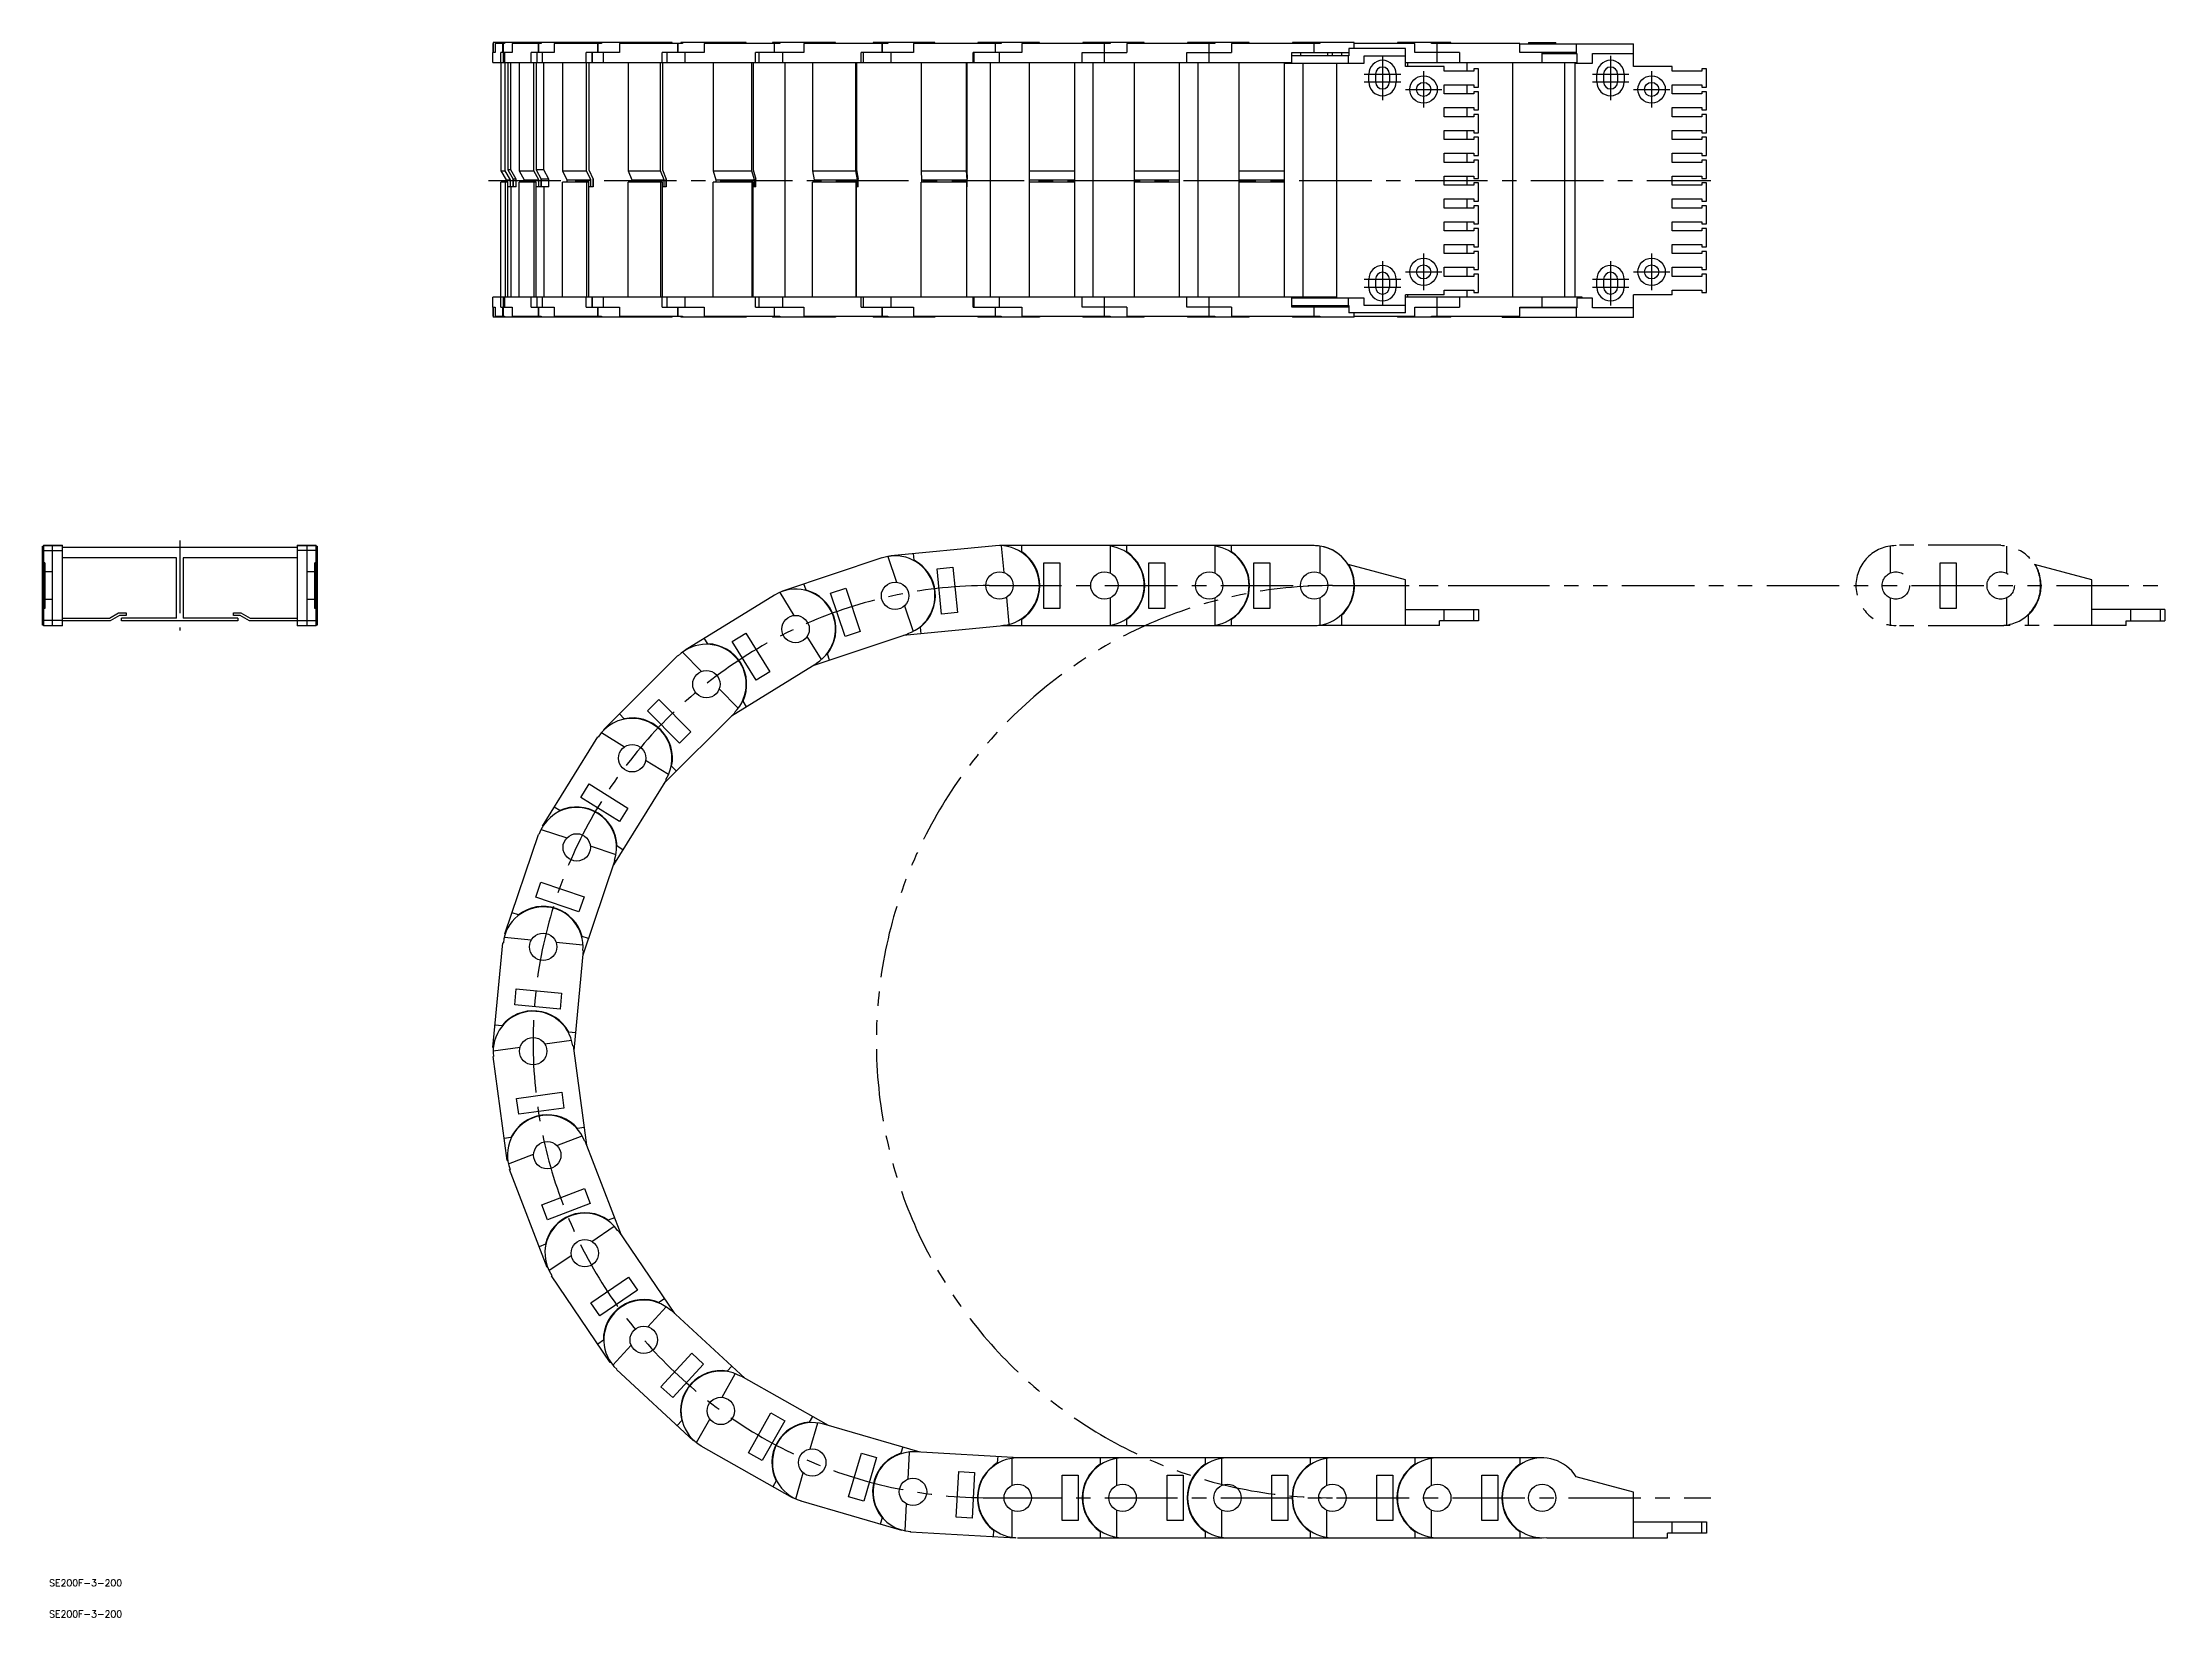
# Model space of a CAD drawing. Extents: x -198 to 735, y -570 to 120.
import ezdxf

# ---------------------------------------------------------------- set-up
doc = ezdxf.new("R2010")
doc.units = 0
doc.linetypes.add('CENTER', pattern=[50.8, 31.75, -6.35, 6.35, -6.35])
doc.linetypes.add('PHANTOM', pattern=[63.5, 31.75, -6.35, 6.35, -6.35, 6.35, -6.35])
doc.layers.get('0').update_dxf_attribs({"linetype": 'CONTINUOUS'})
doc.layers.add('CENTER', color=1, linetype='CONTINUOUS')
doc.styles.get("Standard").update_dxf_attribs({"font": 'txt.shx', "height": 3, "bigfont": 'bigfont.shx'})

# ---------------------------------------------------------------- blocks, each defined once
blk = doc.blocks.new('*U2')
at = {"color": 7, "linetype": 'CONTINUOUS'}
blk.add_text('SE200F-3-200', height=3, dxfattribs=at).set_placement((-194.64, -556.49))
blk = doc.blocks.new('*U3')
at = {"color": 7, "linetype": 'CONTINUOUS'}
blk.add_text('SE200F-3-200', height=3, dxfattribs=at).set_placement((-194.64, -570.16))

msp = doc.modelspace()

# ---------------------------------------------------------------- linework, layer by layer
at = {"color": 7, "linetype": 'CONTINUOUS'}
for p, q in [((0, 111.7), (0, 116.05)), ((0.93, 116.05), (0, 116.05)), ((0.08, 116.05), (0.08, 120)), ((0.12, 120), (0.08, 120)), ((0.12, 120.4), (0.12, 120)), ((78.51, 120.4), (0.12, 120.4)), ((0.12, 120), (0.12, 116.05)), ((0.12, 120), (0.12, 120)), ((0.93, 120), (0.93, 116.05)), ((4.99, 120), (0.93, 120)), ((3.44, 111.7), (3.44, 116.05)), ((8.36, 116.05), (3.44, 116.05)), ((4.38, 116.05), (4.38, 120)), ((4.49, 116.05), (4.49, 111.7)), ((4.57, 116.05), (4.57, 120)), ((4.99, 120.4), (4.99, 120)), ((5.23, 111.7), (5.23, 116.05)), ((21.11, 120), (8.36, 120)), ((8.36, 120), (8.36, 116.05)), ((16.81, 111.7), (16.81, 116.05)), ((26.86, 116.05), (16.81, 116.05)), ((19.22, 116.05), (19.22, 111.7)), ((19.95, 116.05), (19.95, 120)), ((20.14, 116.05), (20.14, 120)), ((21.11, 120.4), (21.11, 120)), ((21.69, 111.7), (21.69, 116.05)), ((26.86, 120), (26.86, 116.05)), ((47.62, 120), (26.86, 120)), ((40.8, 111.7), (40.8, 116.05)), ((55.45, 116.05), (40.8, 116.05)), ((43.31, 116.05), (43.31, 111.7)), ((43.51, 116.05), (43.51, 111.7)), ((45.97, 116.05), (45.97, 120)), ((46.14, 116.05), (46.14, 120)), ((78.51, 120.4), (47.62, 120.4)), ((47.62, 120.4), (47.62, 120)), ((48.51, 111.7), (48.51, 116.05)), ((55.45, 120), (55.45, 116.05)), ((83.12, 120), (55.45, 120)), ((74.14, 111.7), (74.14, 116.05)), ((92.61, 116.05), (74.14, 116.05)), ((76.23, 116.05), (76.23, 111.7)), ((78.51, 120), (78.51, 120.4)), ((81.08, 116.05), (81.08, 120)), ((81.22, 116.05), (81.22, 120)), ((106.28, 120.4), (82.45, 120.4)), ((82.45, 120.4), (82.45, 120)), ((111.08, 120.4), (83.12, 120.4)), ((83.12, 120.4), (83.12, 120)), ((84.27, 111.7), (84.27, 116.05)), ((125.73, 120), (92.61, 120)), ((92.61, 120), (92.61, 116.05)), ((111.08, 120), (111.08, 120.4)), ((115.07, 111.7), (115.07, 116.05)), ((136.39, 116.05), (115.07, 116.05)), ((116.63, 116.05), (116.63, 111.7)), ((122.52, 120.4), (122.52, 120)), ((125.73, 120.4), (122.52, 120.4)), ((125.73, 120.4), (122.52, 120.4)), ((123.41, 116.05), (123.41, 120)), ((123.51, 116.05), (123.51, 120)), ((150.21, 120.4), (125.73, 120.4)), ((125.73, 120.4), (125.73, 120)), ((127.09, 111.7), (127.09, 116.05)), ((136.39, 120), (136.39, 116.05)), ((173.2, 120), (136.39, 120)), ((150.21, 120), (150.21, 120.4)), ((184.36, 116.05), (161.42, 116.05)), ((161.42, 111.7), (161.42, 116.05)), ((162.36, 116.05), (162.36, 111.7)), ((193.83, 120.4), (166.69, 120.4)), ((166.69, 120.4), (166.69, 120)), ((170.33, 120.4), (170.33, 120)), ((170.71, 116.05), (170.71, 120)), ((170.78, 116.05), (170.78, 120)), ((173.2, 120.4), (173.2, 120)), ((174.61, 111.7), (174.61, 116.05)), ((184.36, 120), (184.36, 116.05)), ((222.92, 120), (184.36, 120)), ((193.83, 120), (193.83, 120.4)), ((231.91, 116.05), (210.64, 116.05)), ((210.64, 111.7), (210.64, 116.05)), ((210.93, 116.05), (210.93, 111.7)), ((239.61, 120.4), (212.61, 120.4)), ((212.61, 120.4), (212.61, 120)), ((216.11, 120.4), (216.11, 120)), ((220.39, 116.05), (220.39, 120)), ((220.41, 116.05), (220.41, 120)), ((222.11, 111.7), (222.11, 116.05)), ((222.92, 120.4), (222.92, 120)), ((270.61, 120), (231.91, 120)), ((231.91, 120), (231.91, 116.05)), ((239.61, 120), (239.61, 120.4)), ((258.31, 116.05), (277.91, 116.05)), ((258.31, 111.7), (258.31, 116.05)), ((258.61, 120.4), (258.61, 120)), ((285.61, 120.4), (258.61, 120.4)), ((262.11, 120.4), (262.11, 120)), ((268.11, 111.7), (268.11, 120)), ((270.61, 120.4), (270.61, 120)), ((277.91, 120), (277.91, 116.05)), ((316.61, 120), (277.91, 120)), ((285.61, 120), (285.61, 120.4)), ((304.31, 116.05), (323.91, 116.05)), ((304.31, 111.7), (304.31, 116.05)), ((304.61, 120.4), (304.61, 120)), ((331.61, 120.4), (304.61, 120.4)), ((308.11, 120.4), (308.11, 120)), ((314.11, 111.7), (314.11, 120)), ((316.61, 120.4), (316.61, 120)), ((360.11, 120), (323.91, 120)), ((323.91, 120), (323.91, 116.05)), ((331.61, 120), (331.61, 120.4)), ((350.31, 111.7), (350.31, 116.05)), ((350.31, 116.05), (375.26, 116.05)), ((375.26, 114.6), (350.31, 114.6)), ((362.61, 120.4), (350.61, 120.4)), ((350.61, 120.4), (350.61, 120)), ((354.11, 116.05), (354.11, 114.6)), ((360.11, 116.05), (360.11, 120)), ((362.61, 120), (360.11, 120)), ((377.61, 120.4), (362.61, 120.4)), ((362.61, 120.4), (362.61, 120)), ((366.11, 114.6), (366.11, 116.05)), ((368.11, 114.6), (368.11, 116.05)), ((372.11, 116.05), (372.11, 114.6)), ((374.98, 114.6), (374.98, 111.35)), ((375.26, 117.85), (375.26, 114.6)), ((400.11, 117.85), (375.26, 117.85)), ((377.61, 117.85), (377.61, 120.4)), ((404.31, 120), (377.61, 120)), ((382.11, 114.6), (400.11, 114.6)), ((382.11, 111.35), (382.11, 114.6)), ((420.11, 120.4), (396.61, 120.4)), ((396.61, 120.4), (396.61, 120)), ((400.11, 109.85), (400.11, 117.85)), ((404.31, 116.05), (404.31, 120)), ((423.91, 116.05), (404.31, 116.05)), ((411.61, 120), (411.61, 120.4)), ((450.31, 120), (411.61, 120)), ((414.11, 111.7), (414.11, 120)), ((420.11, 120), (420.11, 120.4)), ((423.91, 116.05), (423.91, 111.7)), ((450.31, 116.05), (450.31, 120)), ((450.31, 119.85), (500.11, 119.85)), ((474.98, 116.05), (450.31, 116.05)), ((454.11, 120.4), (466.11, 120.4)), ((454.11, 120.4), (454.11, 119.85)), ((460.11, 111.7), (460.11, 116.05)), ((460.11, 115.6), (475.26, 115.6)), ((466.11, 119.85), (466.11, 120.4)), ((474.98, 119.85), (474.98, 115.6)), ((475.26, 115.6), (475.26, 111.35)), ((482.11, 115.6), (500.11, 115.6)), ((482.11, 111.35), (482.11, 115.6)), ((500.11, 109.85), (500.11, 119.85)), ((0, 111.7), (350.31, 111.7)), ((3.43, 111.7), (3.43, 64.2)), ((5.33, 64.2), (5.33, 111.7)), ((6.52, 111.7), (6.52, 64.52)), ((7.9, 64.52), (7.9, 111.7)), ((11.47, 111.7), (11.47, 64.2)), ((17.87, 64.2), (17.87, 111.7)), ((19.01, 111.7), (19.01, 64.52)), ((22.27, 64.52), (22.27, 111.7)), ((30.42, 111.7), (30.42, 64.2)), ((40.98, 64.2), (40.98, 111.7)), ((42, 111.7), (42, 64.52)), ((59.27, 111.7), (59.27, 64.2)), ((73.43, 64.2), (73.43, 111.7)), ((74.28, 111.7), (74.28, 64.52)), ((96.49, 111.7), (96.49, 64.2)), ((113.5, 64.2), (113.5, 111.7)), ((114.13, 111.7), (114.13, 64.52)), ((128.06, 111.7), (128.06, 8.7)), ((140.12, 111.7), (140.12, 64.2)), ((159.08, 64.2), (159.08, 111.7)), ((159.46, 111.7), (159.46, 64.52)), ((187.76, 111.7), (187.76, 64.2)), ((207.67, 64.2), (207.67, 111.7)), ((207.79, 111.7), (207.79, 64.52)), ((218.09, 111.7), (218.09, 8.7)), ((235.11, 111.7), (235.11, 8.7)), ((255.11, 8.7), (255.11, 111.7)), ((263.11, 111.7), (263.11, 8.7)), ((281.11, 111.7), (281.11, 8.7)), ((301.11, 8.7), (301.11, 111.7)), ((309.11, 111.7), (309.11, 8.7)), ((327.11, 111.7), (327.11, 8.7)), ((347.11, 8.7), (347.11, 111.7)), ((347.11, 111.35), (382.11, 111.35)), ((355.11, 111.35), (355.11, 8.7)), ((370.11, 8.35), (370.11, 111.35)), ((384.11, 103.1), (384.11, 106.6)), ((387.06, 106.6), (387.06, 103.1)), ((393.16, 106.6), (393.16, 103.1)), ((396.11, 106.6), (396.11, 103.1)), ((400.11, 111.7), (475.26, 111.7)), ((417.11, 109.85), (400.11, 109.85)), ((401.11, 111.7), (401.11, 109.85)), ((417.11, 107.85), (417.11, 109.85)), ((430.11, 107.85), (417.11, 107.85)), ((427.11, 111.7), (427.11, 107.85)), ((430.11, 108.85), (430.11, 107.85)), ((432.11, 108.85), (430.11, 108.85)), ((432.11, 100.85), (432.11, 108.85)), ((447.11, 111.7), (447.11, 8.7)), ((470.11, 8.7), (470.11, 111.7)), ((474.36, 111.35), (474.36, 8.7)), ((474.36, 111.35), (482.11, 111.35)), ((484.11, 103.1), (484.11, 106.6)), ((487.06, 106.6), (487.06, 103.1)), ((493.16, 106.6), (493.16, 103.1)), ((496.11, 106.6), (496.11, 103.1)), ((517.11, 109.85), (500.11, 109.85)), ((517.11, 107.85), (517.11, 109.85)), ((530.11, 107.85), (517.11, 107.85)), ((532.11, 108.85), (530.11, 108.85)), ((530.11, 108.85), (530.11, 107.85)), ((532.11, 100.85), (532.11, 108.85)), ((417.11, 101.85), (430.11, 101.85)), ((417.11, 97.85), (417.11, 101.85)), ((430.11, 97.85), (417.11, 97.85)), ((427.11, 101.85), (427.11, 97.85)), ((430.11, 101.85), (430.11, 100.85)), ((430.11, 100.85), (432.11, 100.85)), ((430.11, 98.85), (430.11, 97.85)), ((432.11, 98.85), (430.11, 98.85)), ((432.11, 90.85), (432.11, 98.85)), ((517.11, 101.85), (530.11, 101.85)), ((517.11, 97.85), (517.11, 101.85)), ((530.11, 97.85), (517.11, 97.85)), ((530.11, 101.85), (530.11, 100.85)), ((530.11, 100.85), (532.11, 100.85)), ((532.11, 98.85), (530.11, 98.85)), ((530.11, 98.85), (530.11, 97.85)), ((532.11, 90.85), (532.11, 98.85)), ((417.11, 87.85), (417.11, 91.85)), ((417.11, 91.85), (430.11, 91.85)), ((430.11, 87.85), (417.11, 87.85)), ((427.11, 91.85), (427.11, 87.85)), ((430.11, 91.85), (430.11, 90.85)), ((430.11, 90.85), (432.11, 90.85)), ((430.11, 88.85), (430.11, 87.85)), ((432.11, 88.85), (430.11, 88.85)), ((432.11, 80.85), (432.11, 88.85)), ((517.11, 87.85), (517.11, 91.85)), ((517.11, 91.85), (530.11, 91.85)), ((530.11, 87.85), (517.11, 87.85)), ((530.11, 91.85), (530.11, 90.85)), ((530.11, 90.85), (532.11, 90.85)), ((530.11, 88.85), (530.11, 87.85)), ((532.11, 88.85), (530.11, 88.85)), ((532.11, 80.85), (532.11, 88.85)), ((417.11, 77.85), (417.11, 81.85)), ((417.11, 81.85), (430.11, 81.85)), ((430.11, 77.85), (417.11, 77.85)), ((427.11, 81.85), (427.11, 77.85)), ((430.11, 81.85), (430.11, 80.85)), ((430.11, 80.85), (432.11, 80.85)), ((430.11, 78.85), (430.11, 77.85)), ((432.11, 78.85), (430.11, 78.85)), ((432.11, 70.85), (432.11, 78.85)), ((517.11, 77.85), (517.11, 81.85)), ((517.11, 81.85), (530.11, 81.85)), ((530.11, 77.85), (517.11, 77.85)), ((530.11, 81.85), (530.11, 80.85)), ((530.11, 80.85), (532.11, 80.85)), ((532.11, 78.85), (530.11, 78.85)), ((530.11, 78.85), (530.11, 77.85)), ((532.11, 70.85), (532.11, 78.85)), ((417.11, 67.85), (417.11, 71.85)), ((417.11, 71.85), (430.11, 71.85)), ((430.11, 67.85), (417.11, 67.85)), ((427.11, 71.85), (427.11, 67.85)), ((430.11, 71.85), (430.11, 70.85)), ((430.11, 70.85), (432.11, 70.85)), ((430.11, 68.85), (430.11, 67.85)), ((432.11, 68.85), (430.11, 68.85)), ((432.11, 60.85), (432.11, 68.85)), ((517.11, 67.85), (517.11, 71.85)), ((517.11, 71.85), (530.11, 71.85)), ((530.11, 67.85), (517.11, 67.85)), ((530.11, 71.85), (530.11, 70.85)), ((530.11, 70.85), (532.11, 70.85)), ((532.11, 68.85), (530.11, 68.85)), ((530.11, 68.85), (530.11, 67.85)), ((532.11, 60.85), (532.11, 68.85)), ((3.43, 64.2), (5.73, 60.2)), ((3.43, 64.2), (5.33, 64.2)), ((3.43, 8.7), (3.43, 59.2)), ((6.52, 59.2), (3.43, 59.2)), ((7.63, 60.2), (5.33, 64.2)), ((5.33, 59.2), (5.33, 8.7)), ((5.73, 60.2), (5.73, 59.2)), ((5.73, 60.2), (7.63, 60.2)), ((6.52, 64.52), (8.8, 60.56)), ((7.9, 64.52), (6.52, 64.52)), ((6.52, 8.7), (6.52, 59.2)), ((10.19, 57.2), (6.52, 57.2)), ((7.63, 57.2), (7.63, 60.2)), ((10.19, 60.52), (7.9, 64.52)), ((7.9, 57.2), (7.9, 8.7)), ((8.8, 57.2), (8.8, 60.56)), ((8.82, 60.52), (8.82, 57.2)), ((10.19, 60.52), (8.82, 60.52)), ((10.19, 57.2), (10.19, 60.52)), ((11.47, 64.2), (17.87, 64.2)), ((11.47, 64.2), (13.66, 60.2)), ((11.47, 8.7), (11.47, 59.2)), ((19.01, 59.2), (11.47, 59.2)), ((13.66, 60.2), (13.66, 59.2)), ((13.66, 60.2), (20.06, 60.2)), ((20.06, 60.2), (17.87, 64.2)), ((17.87, 59.2), (17.87, 8.7)), ((19.01, 64.52), (21.18, 60.56)), ((22.27, 64.52), (19.01, 64.52)), ((19.01, 8.7), (19.01, 59.2)), ((24.43, 57.2), (19.01, 57.2)), ((20.06, 57.2), (20.06, 60.2)), ((21.18, 57.2), (21.18, 60.56)), ((21.19, 60.52), (21.19, 57.2)), ((24.43, 60.52), (21.19, 60.52)), ((24.43, 60.52), (22.27, 64.52)), ((22.27, 57.2), (22.27, 8.7)), ((24.43, 57.2), (24.43, 60.52)), ((30.42, 64.2), (40.98, 64.2)), ((30.42, 64.2), (32.38, 60.2)), ((30.42, 8.7), (30.42, 59.2)), ((42, 59.2), (30.42, 59.2)), ((32.38, 60.2), (32.38, 59.2)), ((32.38, 60.2), (42.94, 60.2)), ((42.94, 60.2), (40.98, 64.2)), ((40.98, 59.2), (40.98, 8.7)), ((42, 64.52), (43.95, 60.54)), ((42, 8.7), (42, 59.2)), ((43.94, 57.2), (42, 57.2)), ((42.94, 57.2), (42.94, 60.2)), ((43.94, 57.2), (43.94, 60.56)), ((43.95, 57.2), (43.94, 57.2)), ((43.95, 60.54), (43.95, 57.2)), ((59.27, 64.2), (73.43, 64.2)), ((59.27, 64.2), (60.9, 60.2)), ((59.27, 8.7), (59.27, 59.2)), ((74.28, 59.2), (59.27, 59.2)), ((60.9, 60.2), (60.9, 59.2)), ((60.9, 60.2), (75.06, 60.2)), ((75.06, 60.2), (73.43, 64.2)), ((73.43, 59.2), (73.43, 8.7)), ((74.28, 64.52), (75.89, 60.56)), ((74.28, 8.7), (74.28, 59.2)), ((75.89, 57.2), (74.28, 57.2)), ((75.06, 57.2), (75.06, 60.2)), ((75.89, 57.2), (75.89, 60.56)), ((75.89, 60.52), (75.89, 57.2)), ((75.89, 57.2), (75.89, 57.2)), ((96.49, 64.2), (113.5, 64.2)), ((96.49, 64.2), (97.7, 60.2)), ((114.13, 59.2), (96.49, 59.2)), ((96.49, 8.7), (96.49, 59.2)), ((97.7, 60.2), (97.7, 59.2)), ((97.7, 60.2), (114.72, 60.2)), ((114.72, 60.2), (113.5, 64.2)), ((113.5, 59.2), (113.5, 8.7)), ((114.13, 64.52), (115.34, 60.56)), ((114.13, 8.7), (114.13, 59.2)), ((115.34, 57.2), (114.13, 57.2)), ((114.72, 57.2), (114.72, 60.2)), ((115.34, 57.2), (115.34, 60.56)), ((140.12, 64.2), (159.08, 64.2)), ((140.12, 64.2), (140.85, 60.2)), ((140.12, 8.7), (140.12, 59.2)), ((159.46, 59.2), (140.12, 59.2)), ((140.85, 60.2), (140.85, 59.2)), ((140.85, 60.2), (159.82, 60.2)), ((159.82, 60.2), (159.08, 64.2)), ((159.08, 59.2), (159.08, 8.7)), ((159.46, 64.52), (160.19, 60.56)), ((159.46, 8.7), (159.46, 59.2)), ((160.19, 57.2), (159.46, 57.2)), ((159.82, 57.2), (159.82, 60.2)), ((160.19, 57.2), (160.19, 60.56)), ((187.76, 64.2), (207.67, 64.2)), ((187.76, 64.2), (187.99, 60.2)), ((187.76, 8.7), (187.76, 59.2)), ((207.79, 59.2), (187.76, 59.2)), ((187.99, 60.2), (187.99, 59.2)), ((187.99, 60.2), (207.89, 60.2)), ((207.89, 60.2), (207.67, 64.2)), ((207.67, 59.2), (207.67, 8.7)), ((207.79, 64.52), (208.01, 60.56)), ((207.79, 8.7), (207.79, 59.2)), ((208.01, 57.2), (207.79, 57.2)), ((207.89, 57.2), (207.89, 60.2)), ((208.01, 57.2), (208.01, 60.56)), ((235.11, 64.2), (255.11, 64.2)), ((235.11, 60.2), (255.11, 60.2)), ((255.11, 59.2), (235.11, 59.2)), ((281.11, 64.2), (301.11, 64.2)), ((281.11, 60.2), (301.11, 60.2)), ((301.11, 59.2), (281.11, 59.2)), ((327.11, 64.2), (347.11, 64.2)), ((327.11, 60.2), (347.11, 60.2)), ((347.11, 59.2), (327.11, 59.2)), ((417.11, 57.85), (417.11, 61.85)), ((417.11, 61.85), (430.11, 61.85)), ((430.11, 57.85), (417.11, 57.85)), ((427.11, 61.85), (427.11, 57.85)), ((430.11, 61.85), (430.11, 60.85)), ((430.11, 60.85), (432.11, 60.85)), ((430.11, 58.85), (430.11, 57.85)), ((432.11, 58.85), (430.11, 58.85)), ((432.11, 50.85), (432.11, 58.85)), ((517.11, 57.85), (517.11, 61.85)), ((517.11, 61.85), (530.11, 61.85)), ((530.11, 57.85), (517.11, 57.85)), ((530.11, 61.85), (530.11, 60.85)), ((530.11, 60.85), (532.11, 60.85)), ((532.11, 58.85), (530.11, 58.85)), ((530.11, 58.85), (530.11, 57.85)), ((532.11, 50.85), (532.11, 58.85)), ((417.11, 47.85), (417.11, 51.85)), ((417.11, 51.85), (430.11, 51.85)), ((430.11, 47.85), (417.11, 47.85)), ((427.11, 51.85), (427.11, 47.85)), ((430.11, 51.85), (430.11, 50.85)), ((430.11, 50.85), (432.11, 50.85)), ((430.11, 48.85), (430.11, 47.85)), ((432.11, 48.85), (430.11, 48.85)), ((432.11, 40.85), (432.11, 48.85)), ((517.11, 47.85), (517.11, 51.85)), ((517.11, 51.85), (530.11, 51.85)), ((530.11, 47.85), (517.11, 47.85)), ((530.11, 51.85), (530.11, 50.85)), ((530.11, 50.85), (532.11, 50.85)), ((530.11, 48.85), (530.11, 47.85)), ((532.11, 48.85), (530.11, 48.85)), ((532.11, 40.85), (532.11, 48.85)), ((417.11, 37.85), (417.11, 41.85)), ((417.11, 41.85), (430.11, 41.85)), ((430.11, 37.85), (417.11, 37.85)), ((427.11, 41.85), (427.11, 37.85)), ((430.11, 41.85), (430.11, 40.85)), ((430.11, 40.85), (432.11, 40.85)), ((430.11, 38.85), (430.11, 37.85)), ((432.11, 38.85), (430.11, 38.85)), ((432.11, 30.85), (432.11, 38.85)), ((517.11, 37.85), (517.11, 41.85)), ((517.11, 41.85), (530.11, 41.85)), ((530.11, 37.85), (517.11, 37.85)), ((530.11, 41.85), (530.11, 40.85)), ((530.11, 40.85), (532.11, 40.85)), ((532.11, 38.85), (530.11, 38.85)), ((530.11, 38.85), (530.11, 37.85)), ((532.11, 30.85), (532.11, 38.85)), ((417.11, 31.85), (430.11, 31.85)), ((417.11, 27.85), (417.11, 31.85)), ((427.11, 31.85), (427.11, 27.85)), ((430.11, 31.85), (430.11, 30.85)), ((430.11, 30.85), (432.11, 30.85)), ((430.11, 28.85), (430.11, 27.85)), ((432.11, 28.85), (430.11, 28.85)), ((432.11, 20.85), (432.11, 28.85)), ((517.11, 31.85), (530.11, 31.85)), ((517.11, 27.85), (517.11, 31.85)), ((530.11, 31.85), (530.11, 30.85)), ((530.11, 30.85), (532.11, 30.85)), ((532.11, 28.85), (530.11, 28.85)), ((530.11, 28.85), (530.11, 27.85)), ((532.11, 20.85), (532.11, 28.85)), ((430.11, 27.85), (417.11, 27.85)), ((417.11, 21.85), (430.11, 21.85)), ((417.11, 17.85), (417.11, 21.85)), ((427.11, 21.85), (427.11, 17.85)), ((430.11, 21.85), (430.11, 20.85)), ((430.11, 20.85), (432.11, 20.85)), ((430.11, 18.85), (430.11, 17.85)), ((432.11, 18.85), (430.11, 18.85)), ((432.11, 10.85), (432.11, 18.85)), ((530.11, 27.85), (517.11, 27.85)), ((517.11, 21.85), (530.11, 21.85)), ((517.11, 17.85), (517.11, 21.85)), ((530.11, 21.85), (530.11, 20.85)), ((530.11, 20.85), (532.11, 20.85)), ((532.11, 18.85), (530.11, 18.85)), ((530.11, 18.85), (530.11, 17.85)), ((532.11, 10.85), (532.11, 18.85)), ((384.11, 13.1), (384.11, 16.6)), ((387.06, 16.6), (387.06, 13.1)), ((393.16, 16.6), (393.16, 13.1)), ((396.11, 16.6), (396.11, 13.1)), ((400.11, 1.85), (400.11, 9.85)), ((417.11, 9.85), (400.11, 9.85)), ((401.11, 9.85), (401.11, 8.7)), ((430.11, 17.85), (417.11, 17.85)), ((417.11, 11.85), (430.11, 11.85)), ((417.11, 9.85), (417.11, 11.85)), ((427.11, 11.85), (427.11, 8.7)), ((430.11, 11.85), (430.11, 10.85)), ((430.11, 10.85), (432.11, 10.85)), ((484.11, 13.1), (484.11, 16.6)), ((487.06, 16.6), (487.06, 13.1)), ((493.16, 16.6), (493.16, 13.1)), ((496.11, 16.6), (496.11, 13.1)), ((517.11, 9.85), (500.11, 9.85)), ((500.11, -0.15), (500.11, 9.85)), ((530.11, 17.85), (517.11, 17.85)), ((517.11, 11.85), (530.11, 11.85)), ((517.11, 9.85), (517.11, 11.85)), ((530.11, 11.85), (530.11, 10.85)), ((530.11, 10.85), (532.11, 10.85)), ((0, 4.35), (0, 8.7)), ((370.11, 8.7), (0, 8.7)), ((0, 4.35), (0.93, 4.35)), ((0.08, 0.4), (0.08, 4.35)), ((0.08, 0.4), (0.12, 0.4)), ((0.12, 4.35), (0.12, 0)), ((0.12, 0.4), (0.12, 0.4)), ((78.51, 0), (0.12, 0)), ((0.93, 4.35), (0.93, 0.4)), ((0.93, 0.4), (4.99, 0.4)), ((3.44, 4.35), (3.44, 8.7)), ((3.44, 4.35), (8.36, 4.35)), ((4.38, 0.4), (4.38, 4.35)), ((4.49, 8.7), (4.49, 4.35)), ((4.57, 0.4), (4.57, 4.35)), ((4.99, 0.4), (4.99, 0)), ((5.23, 4.35), (5.23, 8.7)), ((8.36, 4.35), (8.36, 0.4)), ((8.36, 0.4), (21.11, 0.4)), ((16.81, 4.35), (16.81, 8.7)), ((16.81, 4.35), (26.86, 4.35)), ((19.22, 8.7), (19.22, 4.35)), ((19.95, 0.4), (19.95, 4.35)), ((20.14, 0.4), (20.14, 4.35)), ((21.11, 0.4), (21.11, 0)), ((21.69, 4.35), (21.69, 8.7)), ((26.86, 4.35), (26.86, 0.4)), ((26.86, 0.4), (47.62, 0.4)), ((40.8, 4.35), (40.8, 8.7)), ((40.8, 4.35), (55.45, 4.35)), ((43.31, 8.7), (43.31, 4.35)), ((43.51, 8.7), (43.51, 4.35)), ((45.97, 0.4), (45.97, 4.35)), ((46.14, 0.4), (46.14, 4.35)), ((47.62, 0.4), (47.62, 0)), ((48.51, 4.35), (48.51, 8.7)), ((55.45, 4.35), (55.45, 0.4)), ((55.45, 0.4), (83.12, 0.4)), ((74.14, 4.35), (74.14, 8.7)), ((74.14, 4.35), (92.61, 4.35)), ((76.23, 8.7), (76.23, 4.35)), ((78.51, 0), (78.51, 0.4)), ((81.08, 0.4), (81.08, 4.35)), ((81.22, 0.4), (81.22, 4.35)), ((82.45, 0.4), (82.45, 0)), ((111.08, 0), (82.45, 0)), ((83.12, 0.4), (83.12, 0)), ((84.27, 4.35), (84.27, 8.7)), ((92.61, 4.35), (92.61, 0.4)), ((92.61, 0.4), (125.73, 0.4)), ((111.08, 0.4), (111.08, 0)), ((115.07, 4.35), (115.07, 8.7)), ((115.07, 4.35), (136.39, 4.35)), ((116.63, 8.7), (116.63, 4.35)), ((122.52, 0.4), (122.52, 0)), ((125.73, 0), (122.52, 0)), ((150.21, 0), (122.52, 0)), ((123.41, 0.4), (123.41, 4.35)), ((123.51, 0.4), (123.51, 4.35)), ((125.73, 0.4), (125.73, 0)), ((127.09, 4.35), (127.09, 8.7)), ((136.39, 4.35), (136.39, 0.4)), ((136.39, 0.4), (173.2, 0.4)), ((150.21, 0.4), (150.21, 0)), ((161.42, 4.35), (161.42, 8.7)), ((161.42, 4.35), (184.36, 4.35)), ((162.36, 8.7), (162.36, 4.35)), ((166.69, 0.4), (166.69, 0)), ((170.33, 0), (166.69, 0)), ((170.33, 0.4), (170.33, 0)), ((193.83, 0), (170.33, 0)), ((170.71, 0.4), (170.71, 4.35)), ((170.78, 0.4), (170.78, 4.35)), ((173.2, 0.4), (173.2, 0)), ((174.61, 4.35), (174.61, 8.7)), ((184.36, 4.35), (184.36, 0.4)), ((184.36, 0.4), (222.92, 0.4)), ((193.83, 0.4), (193.83, 0)), ((210.64, 4.35), (210.64, 8.7)), ((210.64, 4.35), (231.91, 4.35)), ((210.93, 8.7), (210.93, 4.35)), ((212.61, 0.4), (212.61, 0)), ((239.61, 0), (212.61, 0)), ((216.11, 0.4), (216.11, 0)), ((220.39, 0.4), (220.39, 4.35)), ((220.41, 0.4), (220.41, 4.35)), ((222.11, 4.35), (222.11, 8.7)), ((222.92, 0.4), (222.92, 0)), ((231.91, 4.35), (231.91, 0.4)), ((231.91, 0.4), (270.61, 0.4)), ((239.61, 0.4), (239.61, 0)), ((258.31, 4.35), (258.31, 8.7)), ((277.91, 4.35), (258.31, 4.35)), ((258.61, 0.4), (258.61, 0)), ((285.61, 0), (258.61, 0)), ((262.11, 0.4), (262.11, 0)), ((268.11, 0.4), (268.11, 8.7)), ((270.61, 0.4), (270.61, 0)), ((277.91, 4.35), (277.91, 0.4)), ((277.91, 0.4), (316.61, 0.4)), ((285.61, 0), (285.61, 0.4)), ((304.31, 4.35), (304.31, 8.7)), ((323.91, 4.35), (304.31, 4.35)), ((304.61, 0.4), (304.61, 0)), ((331.61, 0), (304.61, 0)), ((308.11, 0.4), (308.11, 0)), ((314.11, 0.4), (314.11, 8.7)), ((316.61, 0.4), (316.61, 0)), ((323.91, 4.35), (323.91, 0.4)), ((323.91, 0.4), (362.61, 0.4)), ((331.61, 0), (331.61, 0.4)), ((350.31, 4.35), (350.31, 8.7)), ((382.11, 8.35), (350.31, 8.35)), ((350.31, 5.1), (375.26, 5.1)), ((375.26, 4.35), (350.31, 4.35)), ((350.61, 0.4), (350.61, 0)), ((377.61, 0), (350.61, 0)), ((354.11, 5.1), (354.11, 4.35)), ((360.11, 0.4), (360.11, 4.35)), ((362.61, 0.4), (362.61, 0)), ((366.11, 4.35), (366.11, 5.1)), ((368.11, 8.35), (368.11, 8.7)), ((368.11, 4.35), (368.11, 5.1)), ((372.11, 5.1), (372.11, 4.35)), ((374.98, 8.35), (374.98, 5.1)), ((375.26, 5.1), (375.26, 1.85)), ((400.11, 1.85), (375.26, 1.85)), ((377.61, 0), (377.61, 1.85)), ((377.61, 0.4), (404.31, 0.4)), ((382.11, 5.1), (382.11, 8.35)), ((400.11, 5.1), (382.11, 5.1)), ((396.61, 0.4), (396.61, 0)), ((411.61, 0), (396.61, 0)), ((477.61, 8.7), (400.11, 8.7)), ((404.31, 0.4), (404.31, 4.35)), ((404.31, 4.35), (423.91, 4.35)), ((411.61, 0.4), (414.11, 0.4)), ((411.61, 0), (411.61, 0.4)), ((420.11, 0), (411.61, 0)), ((414.11, 0.4), (414.11, 8.7)), ((414.11, 0.4), (450.31, 0.4)), ((420.11, 0), (420.11, 0.4)), ((423.91, 8.7), (423.91, 4.35)), ((442.61, 0.4), (442.61, -0.15)), ((450.31, 0.4), (450.31, 4.35)), ((450.31, 4.35), (475.26, 4.35)), ((475.26, 4.1), (450.31, 4.1)), ((454.11, 4.35), (454.11, 4.1)), ((460.11, 4.35), (460.11, 8.7)), ((466.11, 4.1), (466.11, 4.35)), ((470.11, 4.1), (470.11, 4.35)), ((474.98, 4.1), (474.98, -0.15)), ((475.26, 8.35), (475.26, 4.1)), ((482.11, 8.35), (475.26, 8.35)), ((477.61, 8.35), (477.61, 8.7)), ((482.11, 4.1), (482.11, 8.35)), ((500.11, 4.1), (482.11, 4.1)), ((500.11, -0.15), (442.61, -0.15)), ((-197.53, -135.02), (-197.53, -100.38)), ((-197.53, -100.38), (-197.13, -100.38)), ((-197.13, -100), (-188.83, -100)), ((-197.13, -100), (-197.13, -135.4)), ((-197.13, -100.2), (-188.83, -100.2)), ((-197.13, -102.34), (-188.83, -102.34)), ((-193.18, -135.4), (-193.18, -100)), ((-188.83, -135.4), (-188.83, -100)), ((-85.83, -101), (-188.83, -101)), ((-85.83, -100), (-85.83, -135.4)), ((-85.83, -100), (-77.53, -100)), ((-85.83, -100.2), (-77.53, -100.2)), ((-77.53, -102.34), (-85.83, -102.34)), ((-81.48, -135.4), (-81.48, -100)), ((-77.53, -135.4), (-77.53, -100)), ((-77.53, -100.38), (-77.13, -100.38)), ((-77.13, -100.38), (-77.13, -111.7)), ((174.61, -104.55), (220.39, -100.08)), ((220.39, -100.08), (220.41, -100.28)), ((222.11, -100), (360.11, -100)), ((222.11, -100.2), (222.11, -100)), ((222.92, -100.22), (224.07, -112.03)), ((231.91, -102.96), (231.91, -100)), ((268.11, -100), (268.11, -100.2)), ((270.61, -100.38), (270.61, -112.25)), ((277.91, -102.96), (277.91, -100)), ((314.11, -100), (314.11, -100.2)), ((316.61, -100.38), (316.61, -112.25)), ((323.91, -102.96), (323.91, -100)), ((360.11, -100), (360.11, -100.2)), ((362.61, -100.38), (362.61, -112.25)), ((-193.18, -111.7), (-197.53, -111.7)), ((-196.53, -107.7), (-197.13, -107.7)), ((-196.53, -107.7), (-196.53, -127.7)), ((-138.83, -105.5), (-188.83, -105.5)), ((-138.83, -132), (-138.83, -105.5)), ((-135.83, -105.5), (-135.83, -132)), ((-85.83, -105.5), (-135.83, -105.5)), ((-77.13, -111.7), (-81.48, -111.7)), ((-78.13, -127.7), (-78.13, -107.7)), ((-77.53, -107.7), (-78.13, -107.7)), ((-77.13, -111.7), (-77.13, -135.02)), ((127.09, -119.99), (170.71, -105.39)), ((170.71, -105.39), (170.78, -105.58)), ((173.2, -104.95), (176.97, -116.2)), ((174.63, -104.75), (174.61, -104.55)), ((184.65, -106.55), (184.36, -103.6)), ((194.77, -110.32), (201.73, -109.64)), ((196.71, -130.23), (194.77, -110.32)), ((201.73, -109.64), (203.68, -129.55)), ((241.61, -127.7), (241.61, -107.7)), ((241.61, -107.7), (248.61, -107.7)), ((248.61, -107.7), (248.61, -127.7)), ((287.61, -127.7), (287.61, -107.7)), ((287.61, -107.7), (294.61, -107.7)), ((294.61, -107.7), (294.61, -127.7)), ((333.61, -127.7), (333.61, -107.7)), ((333.61, -107.7), (340.61, -107.7)), ((340.61, -107.7), (340.61, -127.7)), ((400.11, -115.2), (374.98, -108.47)), ((-197.53, -112.25), (-197.13, -112.25)), ((-77.53, -112.25), (-77.13, -112.25)), ((125.73, -120.72), (131.97, -130.82)), ((127.16, -120.18), (127.09, -119.99)), ((137.32, -119.68), (136.39, -116.88)), ((148.03, -121.1), (154.67, -118.88)), ((154.38, -140.06), (148.03, -121.1)), ((154.67, -118.88), (161.01, -137.84)), ((400.11, -135.2), (400.11, -115.2)), ((-197.13, -123.15), (-197.53, -123.15)), ((-197.53, -123.7), (-193.18, -123.7)), ((-196.53, -127.7), (-197.13, -127.7)), ((-168.15, -132), (-164.15, -129.69)), ((-164.15, -129.69), (-160.83, -129.69)), ((-160.83, -129.69), (-160.83, -130.89)), ((-113.83, -129.69), (-110.51, -129.69)), ((-113.83, -130.89), (-113.83, -129.69)), ((-110.51, -129.69), (-106.51, -132)), ((-81.48, -123.7), (-77.13, -123.7)), ((-77.53, -127.7), (-78.13, -127.7)), ((-77.13, -123.15), (-77.53, -123.15)), ((84.27, -145.89), (123.41, -121.71)), ((123.41, -121.71), (123.51, -121.88)), ((180.43, -126.55), (184.2, -137.8)), ((203.68, -129.55), (196.71, -130.23)), ((225.13, -122.89), (226.28, -134.7)), ((248.61, -127.7), (241.61, -127.7)), ((270.61, -123.15), (270.61, -135.02)), ((294.61, -127.7), (287.61, -127.7)), ((316.61, -123.15), (316.61, -135.02)), ((340.61, -127.7), (333.61, -127.7)), ((362.61, -123.15), (362.61, -135.02)), ((400.11, -128.2), (432.11, -128.2)), ((417.11, -133.2), (417.11, -128.2)), ((430.11, -133.2), (430.11, -128.2)), ((432.11, -128.2), (432.11, -133.2)), ((-197.13, -135.02), (-197.53, -135.02)), ((-188.83, -133.06), (-197.13, -133.06)), ((-197.13, -135.2), (-188.83, -135.2)), ((-188.83, -135.4), (-197.13, -135.4)), ((-188.83, -132), (-168.15, -132)), ((-167.83, -133.2), (-188.83, -133.2)), ((-163.83, -130.89), (-167.83, -133.2)), ((-160.83, -130.89), (-163.83, -130.89)), ((-138.83, -132), (-162.83, -132)), ((-162.83, -133.2), (-162.83, -132)), ((-111.83, -133.2), (-162.83, -133.2)), ((-111.83, -132), (-135.83, -132)), ((-110.83, -130.89), (-113.83, -130.89)), ((-111.83, -132), (-111.83, -133.2)), ((-106.83, -133.2), (-110.83, -130.89)), ((-85.83, -133.2), (-106.83, -133.2)), ((-106.51, -132), (-85.83, -132)), ((-85.83, -133.06), (-77.53, -133.06)), ((-85.83, -135.2), (-77.53, -135.2)), ((-77.53, -135.4), (-85.83, -135.4)), ((-77.13, -135.02), (-77.53, -135.02)), ((104.91, -142.19), (110.86, -138.51)), ((110.86, -138.51), (121.38, -155.53)), ((181.95, -138.96), (140.27, -152.91)), ((161.01, -137.84), (154.38, -140.06)), ((223.83, -135.32), (180.05, -139.59)), ((181.89, -138.77), (181.95, -138.96)), ((187.8, -138.83), (187.52, -135.89)), ((360.11, -135.4), (222.98, -135.4)), ((223.81, -135.12), (223.83, -135.32)), ((231.91, -135.4), (231.91, -132.44)), ((268.11, -135.2), (268.11, -135.4)), ((277.91, -135.4), (277.91, -132.44)), ((314.11, -135.2), (314.11, -135.4)), ((323.91, -135.4), (323.91, -132.44)), ((360.11, -135.2), (360.11, -135.4)), ((362.11, -135.2), (362.11, -135.09)), ((415.11, -135.2), (362.11, -135.2)), ((372.11, -130.71), (372.11, -135.2)), ((415.11, -135.2), (415.11, -133.2)), ((432.11, -133.2), (415.11, -133.2)), ((48.51, -180.9), (81.08, -148.42)), ((81.08, -148.42), (81.22, -148.56)), ((83.12, -146.92), (91.5, -155.32)), ((84.38, -146.06), (84.27, -145.89)), ((94.17, -143.26), (92.61, -140.74)), ((115.42, -159.21), (104.91, -142.19)), ((137.7, -140.1), (143.94, -150.19)), ((147.62, -150.45), (146.68, -147.64)), ((142.01, -151.83), (104.63, -174.93)), ((121.38, -155.53), (115.42, -159.21)), ((141.91, -151.66), (142.01, -151.83)), ((67.75, -172.58), (72.71, -167.64)), ((72.71, -167.64), (86.83, -181.8)), ((99.2, -163.05), (107.58, -171.45)), ((57.54, -176.08), (55.45, -173.98)), ((81.87, -186.74), (67.75, -172.58)), ((106.08, -173.48), (74.96, -204.52)), ((105.94, -173.34), (106.08, -173.48)), ((111.22, -170.86), (109.66, -168.34)), ((21.69, -223.15), (45.97, -184.09)), ((45.97, -184.09), (46.14, -184.19)), ((47.62, -182.16), (57.69, -188.43)), ((48.65, -181.04), (48.51, -180.9)), ((86.83, -181.8), (81.87, -186.74)), ((66.96, -194.19), (77.04, -200.46)), ((38.52, -210.66), (42.22, -204.71)), ((42.22, -204.71), (59.2, -215.27)), ((76.04, -202.78), (52.83, -240.1)), ((75.87, -202.67), (76.04, -202.78)), ((80.44, -199.05), (78.35, -196.95)), ((55.51, -221.22), (38.52, -210.66)), ((21.86, -223.26), (21.69, -223.15)), ((29.37, -216.39), (26.86, -214.83)), ((59.2, -215.27), (55.51, -221.22)), ((5.23, -270.41), (19.95, -226.83)), ((19.95, -226.83), (20.14, -226.9)), ((21.11, -224.59), (32.35, -228.38)), ((42.68, -231.87), (53.93, -235.67)), ((56.92, -233.52), (54.41, -231.96)), ((53.49, -238.16), (39.42, -279.8)), ((53.3, -238.1), (53.49, -238.16)), ((18.76, -254.4), (21, -247.77)), ((21, -247.77), (39.95, -254.17)), ((11.17, -262.08), (8.36, -261.13)), ((37.71, -260.8), (18.76, -254.4)), ((39.95, -254.17), (37.71, -260.8)), ((5.42, -270.48), (5.23, -270.41)), ((0, -320.19), (4.38, -274.39)), ((4.38, -274.39), (4.57, -274.41)), ((4.99, -271.94), (16.8, -273.07)), ((27.66, -274.11), (39.47, -275.24)), ((39.61, -277.76), (35.43, -321.51)), ((41.9, -272.46), (39.1, -271.51)), ((39.42, -277.74), (39.61, -277.76)), ((9.52, -301.51), (10.19, -294.54)), ((10.19, -294.54), (30.09, -296.44)), ((30.09, -296.44), (29.43, -303.41)), ((29.43, -303.41), (9.52, -301.51)), ((3.88, -310.71), (0.93, -310.43)), ((22.69, -318.66), (34.44, -317.06)), ((36.17, -313.8), (33.22, -313.52)), ((0.2, -320.21), (0, -320.19)), ((0.08, -324.26), (0.28, -324.23)), ((6.28, -369.84), (0.08, -324.26)), ((0.12, -321.73), (11.88, -320.13)), ((34.96, -319.51), (35.16, -319.48)), ((35.16, -319.48), (41.08, -363.03)), ((10.34, -342.54), (30.16, -339.84)), ((11.28, -349.48), (10.34, -342.54)), ((30.16, -339.84), (31.1, -346.78)), ((31.1, -346.78), (11.28, -349.48)), ((7.9, -359.73), (4.96, -360.13)), ((28.02, -363.16), (39.1, -358.92)), ((40.04, -355.35), (37.11, -355.75)), ((40.16, -361.19), (40.35, -361.12)), ((40.35, -361.12), (56.07, -402.16)), ((6.48, -369.81), (6.28, -369.84)), ((6.75, -371.31), (17.83, -367.07)), ((7.29, -373.78), (7.48, -373.71)), ((23.75, -416.74), (7.29, -373.78)), ((21.46, -389.24), (40.14, -382.08)), ((40.14, -382.08), (42.64, -388.62)), ((23.96, -395.77), (21.46, -389.24)), ((42.64, -388.62), (23.96, -395.77)), ((43.38, -405.28), (53.2, -398.61)), ((53.3, -394.92), (50.53, -395.98)), ((54.75, -400.58), (54.92, -400.47)), ((54.92, -400.47), (79.6, -436.83)), ((23.01, -406.53), (20.24, -407.59)), ((23.93, -416.67), (23.75, -416.74)), ((24.54, -418.06), (34.36, -411.4)), ((25.63, -420.35), (25.79, -420.23)), ((51.46, -458.41), (25.63, -420.35)), ((42.95, -432.16), (59.5, -420.93)), ((63.43, -426.72), (46.88, -437.95)), ((59.5, -420.93), (63.43, -426.72)), ((46.88, -437.95), (42.95, -432.16)), ((67.96, -442.76), (76, -434.03)), ((75.25, -430.42), (72.8, -432.08)), ((77.96, -435.59), (78.09, -435.45)), ((78.09, -435.45), (110.43, -465.21)), ((48.41, -448.64), (45.96, -450.3)), ((52.54, -459.52), (60.57, -450.79)), ((73.68, -469.03), (87.23, -454.32)), ((87.23, -454.32), (92.38, -459.06)), ((51.63, -458.3), (51.46, -458.41)), ((54.12, -461.49), (54.25, -461.34)), ((87.96, -492.65), (54.12, -461.49)), ((92.38, -459.06), (78.83, -473.77)), ((100.45, -473.64), (106.28, -463.31)), ((104.73, -459.96), (102.72, -462.14)), ((108.55, -464.38), (108.65, -464.21)), ((108.65, -464.21), (146.93, -485.8)), ((78.83, -473.77), (73.68, -469.03)), ((82.76, -483.83), (80.75, -486.01)), ((89.27, -493.48), (95.09, -483.15)), ((112.02, -497.91), (121.85, -480.49)), ((127.95, -483.93), (118.12, -501.35)), ((121.85, -480.49), (127.95, -483.93)), ((140.18, -481.99), (138.72, -484.57)), ((139.14, -496.28), (142.45, -484.89)), ((88.1, -492.5), (87.96, -492.65)), ((144.91, -485.42), (144.96, -485.22)), ((144.96, -485.22), (187.21, -497.51)), ((91.26, -495.04), (91.35, -494.87)), ((131.32, -517.64), (91.26, -495.04)), ((118.12, -501.35), (112.02, -497.91)), ((155.95, -517.27), (161.54, -498.06)), ((161.54, -498.06), (168.26, -500.02)), ((168.26, -500.02), (162.67, -519.22)), ((179.72, -495.33), (178.89, -498.17)), ((182.01, -509.47), (182.69, -497.63)), ((185.19, -497.59), (185.2, -497.39)), ((185.2, -497.39), (230.62, -500)), ((221.34, -499.47), (221.17, -502.42)), ((227.61, -512.25), (227.61, -500.38)), ((230.11, -500), (460.11, -500)), ((230.11, -500.2), (230.11, -500)), ((266.31, -500), (266.31, -502.96)), ((273.61, -512.25), (273.61, -500.38)), ((276.11, -500.2), (276.11, -500)), ((312.31, -500), (312.31, -502.96)), ((319.61, -512.25), (319.61, -500.38)), ((322.11, -500.2), (322.11, -500)), ((358.31, -500), (358.31, -502.96)), ((365.61, -512.25), (365.61, -500.38)), ((368.11, -500.2), (368.11, -500)), ((404.31, -500), (404.31, -502.96)), ((411.61, -512.25), (411.61, -500.38)), ((414.11, -500.2), (414.11, -500)), ((450.31, -500), (450.31, -502.96)), ((460.11, -500), (460.11, -500.2)), ((124.24, -510.24), (122.79, -512.82)), ((132.78, -518.15), (136.1, -506.76)), ((203.08, -526.16), (204.23, -506.2)), ((204.23, -506.2), (211.22, -506.6)), ((211.22, -506.6), (210.07, -526.57)), ((249.61, -527.7), (249.61, -507.7)), ((249.61, -507.7), (256.61, -507.7)), ((256.61, -507.7), (256.61, -527.7)), ((295.61, -527.7), (295.61, -507.7)), ((295.61, -507.7), (302.61, -507.7)), ((302.61, -507.7), (302.61, -527.7)), ((341.61, -527.7), (341.61, -507.7)), ((341.61, -507.7), (348.61, -507.7)), ((348.61, -507.7), (348.61, -527.7)), ((387.61, -527.7), (387.61, -507.7)), ((387.61, -507.7), (394.61, -507.7)), ((394.61, -507.7), (394.61, -527.7)), ((433.61, -527.7), (433.61, -507.7)), ((433.61, -507.7), (440.61, -507.7)), ((440.61, -507.7), (440.61, -527.7)), ((500.11, -515.2), (474.98, -508.47)), ((131.42, -517.46), (131.32, -517.64)), ((135.08, -519.21), (135.13, -519.02)), ((179.25, -532.06), (135.08, -519.21)), ((162.67, -519.22), (155.95, -517.27)), ((180.7, -532.21), (181.38, -520.37)), ((500.11, -535.2), (500.11, -515.2)), ((170.66, -526.48), (169.84, -529.32)), ((210.07, -526.57), (203.08, -526.16)), ((227.61, -535.02), (227.61, -523.15)), ((256.61, -527.7), (249.61, -527.7)), ((273.61, -535.02), (273.61, -523.15)), ((302.61, -527.7), (295.61, -527.7)), ((319.61, -535.02), (319.61, -523.15)), ((348.61, -527.7), (341.61, -527.7)), ((365.61, -535.02), (365.61, -523.15)), ((394.61, -527.7), (387.61, -527.7)), ((411.61, -535.02), (411.61, -523.15)), ((440.61, -527.7), (433.61, -527.7)), ((500.11, -528.2), (532.11, -528.2)), ((517.11, -533.2), (517.11, -528.2)), ((530.11, -533.2), (530.11, -528.2)), ((532.11, -528.2), (532.11, -533.2)), ((179.3, -531.87), (179.25, -532.06)), ((183.17, -532.73), (183.19, -532.53)), ((229.1, -535.37), (183.17, -532.73)), ((219.48, -531.85), (219.32, -534.81)), ((229.11, -535.17), (229.1, -535.37)), ((230.11, -535.4), (230.11, -535.2)), ((460.11, -535.4), (230.11, -535.4)), ((266.31, -532.44), (266.31, -535.4)), ((276.11, -535.4), (276.11, -535.2)), ((312.31, -532.44), (312.31, -535.4)), ((322.11, -535.4), (322.11, -535.2)), ((358.31, -532.44), (358.31, -535.4)), ((368.11, -535.4), (368.11, -535.2)), ((404.31, -532.44), (404.31, -535.4)), ((414.11, -535.4), (414.11, -535.2)), ((450.31, -532.44), (450.31, -535.4)), ((460.11, -535.2), (460.11, -535.4)), ((462.11, -535.09), (462.11, -535.2)), ((462.11, -535.2), (515.11, -535.2)), ((515.11, -535.2), (515.11, -533.2)), ((532.11, -533.2), (515.11, -533.2))]:
    msp.add_line(p, q, dxfattribs=at)
at = {"color": 3, "linetype": 'PHANTOM'}
for p, q in [((612.69, -100.38), (612.69, -112.25)), ((661.19, -100), (615.19, -100)), ((615.19, -100), (615.19, -100.2)), ((661.19, -100), (661.19, -100.2)), ((663.69, -100.38), (663.69, -112.25)), ((634.69, -127.7), (634.69, -107.7)), ((634.69, -107.7), (641.69, -107.7)), ((641.69, -107.7), (641.69, -127.7)), ((701.19, -115.2), (676.06, -108.47)), ((368.11, -117.7), (735.19, -117.7)), ((701.19, -135.2), (701.19, -115.2)), ((612.69, -123.15), (612.69, -135.02)), ((641.69, -127.7), (634.69, -127.7)), ((663.69, -123.15), (663.69, -135.02)), ((733.19, -128.2), (701.19, -128.2)), ((718.19, -133.2), (718.19, -128.2)), ((731.19, -133.2), (731.19, -128.2)), ((733.19, -128.2), (733.19, -133.2)), ((615.19, -135.2), (615.19, -135.4)), ((661.19, -135.4), (615.19, -135.4)), ((661.19, -135.2), (661.19, -135.4)), ((663.19, -135.2), (663.19, -135.09)), ((716.19, -135.2), (663.19, -135.2)), ((673.19, -130.71), (673.19, -135.2)), ((716.19, -135.2), (716.19, -133.2)), ((716.19, -133.2), (733.19, -133.2))]:
    msp.add_line(p, q, dxfattribs=at)
at = {"color": 7, "linetype": 'CONTINUOUS'}
for centre, radius in [((408.11, 99.85), 6), ((408.11, 99.85), 3.1), ((508.11, 99.85), 6), ((508.11, 99.85), 3.1), ((408.11, 19.85), 6), ((408.11, 19.85), 3.1), ((508.11, 19.85), 6), ((508.11, 19.85), 3.1), ((222.11, -117.7), 6), ((268.11, -117.7), 6), ((314.11, -117.7), 6), ((360.11, -117.7), 6), ((176.33, -122.17), 6), ((132.71, -136.77), 6), ((93.58, -160.95), 6), ((61.01, -193.43), 6), ((36.72, -232.5), 6), ((21.99, -276.08), 6), ((17.62, -321.87), 6), ((23.82, -367.45), 6), ((40.27, -410.41), 6), ((66.11, -448.47), 6), ((99.95, -479.62), 6), ((140.02, -502.22), 6), ((184.19, -515.06), 6), ((184.19, -515.06), 6), ((230.11, -517.7), 6), ((230.11, -517.7), 6), ((276.11, -517.7), 6), ((322.11, -517.7), 6), ((368.11, -517.7), 6), ((414.11, -517.7), 6), ((460.11, -517.7), 6)]:
    msp.add_circle(centre, radius, dxfattribs=at)
at = {"color": 3, "linetype": 'PHANTOM'}
for centre in [(615.19, -117.7), (661.19, -117.7)]:
    msp.add_circle(centre, 6, dxfattribs=at)
at = {"color": 7, "linetype": 'CONTINUOUS'}
for centre, radius, start, end in [((390.11, 106.6), 6, 0, 180), ((490.11, 106.6), 6, 0, 180), ((390.11, 103.1), 6, 180, 0), ((390.11, 106.6), 3.05, 0, 180), ((390.11, 103.1), 3.05, 180, 0), ((490.11, 103.1), 6, 180, 0), ((490.11, 106.6), 3.05, 0, 180), ((490.11, 103.1), 3.05, 180, 0), ((390.11, 16.6), 6, 0, 180), ((390.11, 16.6), 3.05, 0, 180), ((490.11, 16.6), 6, 0, 180), ((490.11, 16.6), 3.05, 0, 180), ((390.11, 13.1), 6, 180, 0), ((390.11, 13.1), 3.05, 180, 0), ((490.11, 13.1), 6, 180, 0), ((490.11, 13.1), 3.05, 180, 0), ((222.11, -117.7), 17.5, 275.57709, 95.57709), ((268.11, -117.7), 17.5, 278.21321, 81.78679), ((314.11, -117.7), 17.5, 278.21321, 81.78679), ((360.11, -117.7), 17.5, 81.78679, 90), ((360.11, -117.7), 17.5, 278.21321, 81.78679), ((360.11, -117.7), 17.5, 31.85084, 81.78679), ((176.33, -122.17), 17.5, 288.50589, 108.50589), ((176.33, -122.17), 17.5, 95.57709, 100.29268), ((176.33, -122.17), 17.5, 95.57709, 100.29268), ((176.33, -122.17), 17.7, 309.1964, 61.95777), ((222.11, -117.7), 17.7, 303.61932, 56.38068), ((268.11, -117.7), 17.7, 303.61932, 56.38068), ((314.11, -117.7), 17.7, 303.61932, 56.38068), ((360.11, -117.7), 17.7, 312.68491, 31.16456), ((132.71, -136.77), 17.5, 301.71314, 121.71314), ((132.71, -136.77), 17.5, 108.50589, 113.49993), ((132.71, -136.77), 17.5, 108.50589, 113.49993), ((132.71, -136.77), 17.7, 322.1252, 74.88657), ((360.11, -117.7), 17.5, 270, 278.21321), ((93.58, -160.95), 17.5, 314.92039, 134.92039), ((93.58, -160.95), 17.7, 335.33245, 88.09382), ((61.01, -193.43), 17.5, 328.12763, 148.12764), ((61.01, -193.43), 17.7, 348.5397, 101.30107), ((36.72, -232.5), 17.5, 341.33489, 161.33489), ((36.72, -232.5), 17.7, 1.74695, 114.50832), ((21.99, -276.08), 17.5, 354.54214, 174.54214), ((21.99, -276.08), 17.7, 14.9542, 127.71557), ((17.62, -321.87), 17.5, 7.74939, 187.74939), ((17.62, -321.87), 17.7, 28.16145, 140.92282), ((23.82, -367.45), 17.5, 20.95664, 200.95664), ((23.82, -367.45), 17.7, 41.3687, 154.13007), ((40.27, -410.41), 17.5, 34.16389, 214.16389), ((40.27, -410.41), 17.7, 54.57595, 167.33732), ((66.11, -448.47), 17.7, 67.7832, 180.54457), ((66.11, -448.47), 17.5, 47.37114, 227.37114), ((99.95, -479.62), 17.7, 80.99045, 193.75182), ((99.95, -479.62), 17.5, 60.57839, 240.57839), ((140.02, -502.22), 17.7, 94.1977, 206.95907), ((140.02, -502.22), 17.5, 73.78564, 253.78564), ((184.19, -515.06), 17.7, 107.40495, 220.16632), ((184.19, -515.06), 17.5, 86.71444, 266.71444), ((230.11, -517.7), 17.7, 120.33375, 233.09512), ((230.11, -517.7), 17.7, 120.33375, 233.09512), ((230.11, -517.7), 17.5, 90, 266.71444), ((276.11, -517.7), 17.7, 123.61932, 236.38068), ((276.11, -517.7), 17.5, 90, 270), ((322.11, -517.7), 17.7, 123.61932, 236.38068), ((322.11, -517.7), 17.5, 90, 270), ((368.11, -517.7), 17.7, 123.61932, 236.38068), ((368.11, -517.7), 17.5, 90, 270), ((414.11, -517.7), 17.7, 123.61932, 236.38068), ((414.11, -517.7), 17.5, 90, 270), ((460.11, -517.7), 17.7, 123.61932, 236.38068), ((460.11, -517.7), 17.5, 31.85084, 276.56243)]:
    msp.add_arc(centre, radius, start, end, dxfattribs=at)
at = {"color": 3, "linetype": 'PHANTOM'}
for centre, radius, start, end in [((615.19, -117.7), 17.5, 90, 270), ((661.19, -117.7), 17.5, 278.21321, 90), ((661.19, -117.7), 17.7, 312.68491, 31.16456), ((368.11, -317.7), 200, 90, 270), ((661.19, -117.7), 17.5, 270, 278.21321)]:
    msp.add_arc(centre, radius, start, end, dxfattribs=at)
at = {"layer": 'CENTER', "color": 1, "linetype": 'CENTER'}
for p, q in [((390.11, 114.6), (390.11, 95.1)), ((490.11, 114.6), (490.11, 95.1)), ((382.11, 106.6), (398.11, 106.6)), ((382.11, 103.1), (398.11, 103.1)), ((408.11, 107.85), (408.11, 91.85)), ((482.11, 106.6), (498.11, 106.6)), ((482.11, 103.1), (498.11, 103.1)), ((508.11, 107.85), (508.11, 91.85)), ((400.11, 99.85), (416.11, 99.85)), ((500.11, 99.85), (516.11, 99.85)), ((-2, 59.85), (534.11, 59.85)), ((390.11, 24.6), (390.11, 5.1)), ((400.11, 19.85), (416.11, 19.85)), ((408.11, 27.85), (408.11, 11.85)), ((490.11, 24.6), (490.11, 5.1)), ((500.11, 19.85), (516.11, 19.85)), ((508.11, 27.85), (508.11, 11.85)), ((382.11, 16.6), (398.11, 16.6)), ((382.11, 13.1), (398.11, 13.1)), ((482.11, 16.6), (498.11, 16.6)), ((482.11, 13.1), (498.11, 13.1)), ((-137.33, -98), (-137.33, -137.4)), ((217.58, -117.7), (434.11, -117.7)), ((217.58, -517.7), (534.11, -517.7))]:
    msp.add_line(p, q, dxfattribs=at)
msp.add_arc((217.58, -317.7), 200, 90, 270, dxfattribs=at)

# ---------------------------------------------------------------- block references
at = {"color": 7, "linetype": 'CONTINUOUS'}
for name in ['*U2', '*U3']:
    msp.add_blockref(name, (0, 0), dxfattribs=at)

doc.saveas('drawing.dxf')
